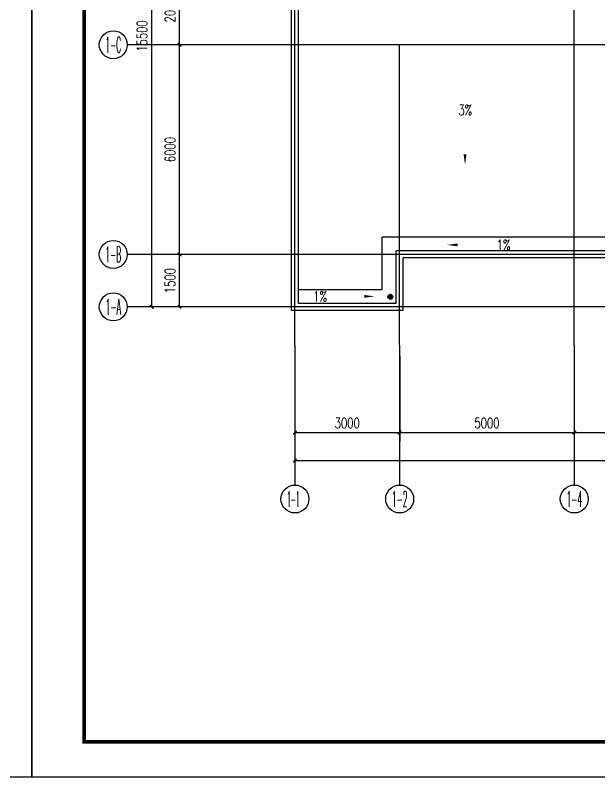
# Model space of a CAD drawing. Extents: x -6243262 to 3079315, y -2914302 to 172723.
# Drawn here: x -2259058 to -2242320, y -733350 to -711556 of the extents above; entities that cross this region are included whole.
import ezdxf
from ezdxf.enums import TextEntityAlignment as Align

# ---------------------------------------------------------------- set-up
doc = ezdxf.new("R2010")
doc.units = 0
doc.header["$LTSCALE"] = 1000
for name, color, linetype in [('A-ELEV-LIN-0.4', 40, 'Continuous'), ('A-FLOR-OUTL', 30, 'Continuous'), ('AXIS', 3, 'Continuous'), ('AXIS_TEXT', 7, 'Continuous'), ('DIM_SYMB', 3, 'Continuous'), ('DOTE', 24, 'Continuous'), ('PUB_TITLE', 4, 'Continuous'), ('WALL-PARAPET', 6, 'Continuous')]:
    doc.layers.add(name, color=color, linetype=linetype)
doc.styles.add('_TCH_AXIS', font='COMPLEX', dxfattribs={"bigfont": 'GBCBIG'})
doc.styles.add('_TCH_DIM', font='SIMPLEX', dxfattribs={"bigfont": 'GBCBIG'})
doc.styles.add('_TCH_DIM_T3', font='SIMPLEX', dxfattribs={"width": 0.705882, "bigfont": 'GBCBIG'})
doc.styles.add('COMPLEX', font='COMPLEX')
doc.dimstyles.new('_TCH_ARCH&&100', dxfattribs={"dimtxt": 297.5, "dimasz": 100, "dimexe": 250, "dimexo": 300, "dimgap": 126.25, "dimtad": 1, "dimdec": 0, "dimzin": 0, "dimdsep": 46, "dimtxsty": '_TCH_DIM_T3', "dimblk": 'ARCHTICK', "dimcen": 0.09, "dimclrt": 7, "dimazin": 2, "dimtfac": 1, "dimtdec": 0, "dimtix": 1, "dimtmove": 2, "dimatfit": 3, "dimfxl": 0, "dimtolj": 1, "dimtzin": 0, "dimarcsym": 0})

# ---------------------------------------------------------------- blocks, each defined once
blk = doc.blocks.new('_ArchTick')
at = {"color": 0, "linetype": 'ByBlock', "const_width": 0.4}
blk.add_lwpolyline([(-0.5, -0.5), (0.5, 0.5)], dxfattribs=at)
blk = doc.blocks.new('*D1105')
at = {"layer": 'AXIS', "color": 0, "lineweight": -2, "transparency": 16777216}
for p, q in [((-2252450, -718402), (-2254600, -718402)), ((-2254350, -719902), (-2254350, -718402)), ((-2252450, -719902), (-2254600, -719902))]:
    blk.add_line(p, q, dxfattribs=at)
at = {"layer": 'Defpoints', "color": 0, "transparency": 16777216}
for p in [(-2254350, -718402), (-2252150, -718402), (-2252150, -719902)]:
    blk.add_point(p, dxfattribs=at)
at = {"layer": 'AXIS', "color": 0, "lineweight": -2, "transparency": 16777216, "xscale": 100, "yscale": 100, "zscale": 100}
for p, rotation in [((-2254350, -718402), 90), ((-2254350, -719902), 270)]:
    blk.add_blockref('_ArchTick', p, dxfattribs=dict(at, rotation=rotation))
at = {"layer": 'AXIS', "color": 7, "transparency": 16777216, "insert": (-2254625, -719152), "char_height": 297.5, "attachment_point": 5, "rotation": 90, "style": '_TCH_DIM_T3'}
blk.add_mtext('\\A1;1500', dxfattribs=at)
blk = doc.blocks.new('*D1106')
at = {"layer": 'AXIS', "color": 0, "lineweight": -2, "transparency": 16777216}
for p, q in [((-2252450, -712402), (-2254600, -712402)), ((-2254350, -718402), (-2254350, -712402)), ((-2252450, -718402), (-2254600, -718402))]:
    blk.add_line(p, q, dxfattribs=at)
at = {"layer": 'Defpoints', "color": 0, "transparency": 16777216}
for p in [(-2254350, -712402), (-2252150, -712402), (-2252150, -718402)]:
    blk.add_point(p, dxfattribs=at)
at = {"layer": 'AXIS', "color": 0, "lineweight": -2, "transparency": 16777216, "xscale": 100, "yscale": 100, "zscale": 100}
for p, rotation in [((-2254350, -712402), 90), ((-2254350, -718402), 270)]:
    blk.add_blockref('_ArchTick', p, dxfattribs=dict(at, rotation=rotation))
at = {"layer": 'AXIS', "color": 7, "transparency": 16777216, "insert": (-2254625, -715402), "char_height": 297.5, "attachment_point": 5, "rotation": 90, "style": '_TCH_DIM_T3'}
blk.add_mtext('\\A1;6000', dxfattribs=at)
blk = doc.blocks.new('*D1107')
at = {"layer": 'AXIS', "color": 0, "lineweight": -2, "transparency": 16777216}
for p, q in [((-2252450, -710402), (-2254600, -710402)), ((-2254350, -712402), (-2254350, -710402)), ((-2252450, -712402), (-2254600, -712402))]:
    blk.add_line(p, q, dxfattribs=at)
at = {"layer": 'Defpoints', "color": 0, "transparency": 16777216}
for p in [(-2254350, -710402), (-2252150, -710402), (-2252150, -712402)]:
    blk.add_point(p, dxfattribs=at)
at = {"layer": 'AXIS', "color": 0, "lineweight": -2, "transparency": 16777216, "xscale": 100, "yscale": 100, "zscale": 100}
for p, rotation in [((-2254350, -710402), 90), ((-2254350, -712402), 270)]:
    blk.add_blockref('_ArchTick', p, dxfattribs=dict(at, rotation=rotation))
at = {"layer": 'AXIS', "color": 7, "transparency": 16777216, "insert": (-2254625, -711402), "char_height": 297.5, "attachment_point": 5, "rotation": 90, "style": '_TCH_DIM_T3'}
blk.add_mtext('\\A1;2000', dxfattribs=at)
blk = doc.blocks.new('*D1111')
at = {"layer": 'AXIS', "color": 0, "lineweight": -2, "transparency": 16777216}
for p, q in [((-2252450, -704402), (-2255400, -704402)), ((-2255150, -719902), (-2255150, -704402)), ((-2252450, -719902), (-2255400, -719902))]:
    blk.add_line(p, q, dxfattribs=at)
at = {"layer": 'Defpoints', "color": 0, "transparency": 16777216}
for p in [(-2255150, -704402), (-2252150, -704402), (-2252150, -719902)]:
    blk.add_point(p, dxfattribs=at)
at = {"layer": 'AXIS', "color": 0, "lineweight": -2, "transparency": 16777216, "xscale": 100, "yscale": 100, "zscale": 100}
for p, rotation in [((-2255150, -704402), 90), ((-2255150, -719902), 270)]:
    blk.add_blockref('_ArchTick', p, dxfattribs=dict(at, rotation=rotation))
at = {"layer": 'AXIS', "color": 7, "transparency": 16777216, "insert": (-2255425, -712152), "char_height": 297.5, "attachment_point": 5, "rotation": 90, "style": '_TCH_DIM_T3'}
blk.add_mtext('\\A1;15500', dxfattribs=at)
blk = doc.blocks.new('*D1134')
at = {"layer": 'AXIS', "color": 0, "lineweight": -2, "transparency": 16777216}
for p, q in [((-2243050, -721302), (-2243050, -723752)), ((-2239050, -721302), (-2239050, -723752)), ((-2243050, -723502), (-2239050, -723502))]:
    blk.add_line(p, q, dxfattribs=at)
at = {"layer": 'Defpoints', "color": 0, "transparency": 16777216}
for p in [(-2243050, -721002), (-2239050, -721002), (-2239050, -723502)]:
    blk.add_point(p, dxfattribs=at)
at = {"layer": 'AXIS', "color": 0, "lineweight": -2, "transparency": 16777216, "xscale": 100, "yscale": 100, "zscale": 100, "rotation": 180}
blk.add_blockref('_ArchTick', (-2243050, -723502), dxfattribs=at)
at = {"layer": 'AXIS', "color": 0, "lineweight": -2, "transparency": 16777216, "xscale": 100, "yscale": 100, "zscale": 100}
blk.add_blockref('_ArchTick', (-2239050, -723502), dxfattribs=at)
at = {"layer": 'AXIS', "color": 7, "transparency": 16777216, "insert": (-2241050, -723227), "char_height": 297.5, "attachment_point": 5, "style": '_TCH_DIM_T3'}
blk.add_mtext('\\A1;4000', dxfattribs=at)
blk = doc.blocks.new('*D1135')
at = {"layer": 'AXIS', "color": 0, "lineweight": -2, "transparency": 16777216}
for p, q in [((-2248050, -721302), (-2248050, -723752)), ((-2243050, -721302), (-2243050, -723752)), ((-2248050, -723502), (-2243050, -723502))]:
    blk.add_line(p, q, dxfattribs=at)
at = {"layer": 'Defpoints', "color": 0, "transparency": 16777216}
for p in [(-2248050, -721002), (-2243050, -721002), (-2243050, -723502)]:
    blk.add_point(p, dxfattribs=at)
at = {"layer": 'AXIS', "color": 0, "lineweight": -2, "transparency": 16777216, "xscale": 100, "yscale": 100, "zscale": 100, "rotation": 180}
blk.add_blockref('_ArchTick', (-2248050, -723502), dxfattribs=at)
at = {"layer": 'AXIS', "color": 0, "lineweight": -2, "transparency": 16777216, "xscale": 100, "yscale": 100, "zscale": 100}
blk.add_blockref('_ArchTick', (-2243050, -723502), dxfattribs=at)
at = {"layer": 'AXIS', "color": 7, "transparency": 16777216, "insert": (-2245550, -723227), "char_height": 297.5, "attachment_point": 5, "style": '_TCH_DIM_T3'}
blk.add_mtext('\\A1;5000', dxfattribs=at)
blk = doc.blocks.new('*D1136')
at = {"layer": 'AXIS', "color": 0, "lineweight": -2, "transparency": 16777216}
for p, q in [((-2251050, -721302), (-2251050, -723752)), ((-2248050, -721302), (-2248050, -723752)), ((-2251050, -723502), (-2248050, -723502))]:
    blk.add_line(p, q, dxfattribs=at)
at = {"layer": 'Defpoints', "color": 0, "transparency": 16777216}
for p in [(-2251050, -721002), (-2248050, -721002), (-2248050, -723502)]:
    blk.add_point(p, dxfattribs=at)
at = {"layer": 'AXIS', "color": 0, "lineweight": -2, "transparency": 16777216, "xscale": 100, "yscale": 100, "zscale": 100, "rotation": 180}
blk.add_blockref('_ArchTick', (-2251050, -723502), dxfattribs=at)
at = {"layer": 'AXIS', "color": 0, "lineweight": -2, "transparency": 16777216, "xscale": 100, "yscale": 100, "zscale": 100}
blk.add_blockref('_ArchTick', (-2248050, -723502), dxfattribs=at)
at = {"layer": 'AXIS', "color": 7, "transparency": 16777216, "insert": (-2249550, -723227), "char_height": 297.5, "attachment_point": 5, "style": '_TCH_DIM_T3'}
blk.add_mtext('\\A1;3000', dxfattribs=at)
blk = doc.blocks.new('*D1137')
at = {"layer": 'AXIS', "color": 0, "lineweight": -2, "transparency": 16777216}
for p, q in [((-2251050, -721302), (-2251050, -724552)), ((-2211050, -721302), (-2211050, -724552)), ((-2251050, -724302), (-2211050, -724302))]:
    blk.add_line(p, q, dxfattribs=at)
at = {"layer": 'Defpoints', "color": 0, "transparency": 16777216}
for p in [(-2251050, -721002), (-2211050, -721002), (-2211050, -724302)]:
    blk.add_point(p, dxfattribs=at)
at = {"layer": 'AXIS', "color": 0, "lineweight": -2, "transparency": 16777216, "xscale": 100, "yscale": 100, "zscale": 100, "rotation": 180}
blk.add_blockref('_ArchTick', (-2251050, -724302), dxfattribs=at)
at = {"layer": 'AXIS', "color": 0, "lineweight": -2, "transparency": 16777216, "xscale": 100, "yscale": 100, "zscale": 100}
blk.add_blockref('_ArchTick', (-2211050, -724302), dxfattribs=at)
at = {"layer": 'AXIS', "color": 7, "transparency": 16777216, "insert": (-2231050, -724027), "char_height": 297.5, "attachment_point": 5, "style": '_TCH_DIM_T3'}
blk.add_mtext('\\A1;40000', dxfattribs=at)
blk = doc.blocks.new('_AXISO')
at = {"color": 0}
blk.add_circle((0, 0), 0.5, dxfattribs=at)
at = {"layer": 'AXIS_TEXT', "color": 0, "style": 'COMPLEX', "width": 1.041667}
blk.add_attdef('A', text='', height=0.56, dxfattribs=at).set_placement((-0.25, -0.28), (0.25, -0.28), align=Align.FIT)

msp = doc.modelspace()

# ---------------------------------------------------------------- hatches: boundary and pattern name
at = {"layer": 'A-ELEV-LIN-0.4'}
h = msp.add_hatch(dxfattribs=at)
h.set_pattern_fill('ANSI37', color=256, scale=20)
h.set_pattern_definition([(45, (-3302625.34, -321954.766), (-22.4506403, 22.4506403), []), (135, (-3302625.34, -321954.766), (-22.4506403, -22.4506403), [])])
edge = h.paths.add_edge_path()
edge.add_arc((-2248317.9, -719612.8), 70, 0, 360)

# ---------------------------------------------------------------- linework, layer by layer
msp.add_circle((-2248317.9, -719612.8), 70, dxfattribs=at)
at = {"layer": 'A-FLOR-OUTL'}
msp.add_lwpolyline([(-2250950.4, -719401.6), (-2248550.4, -719401.6), (-2248550.4, -717901.6), (-2235150.4, -717901.6)], dxfattribs=at)
at = {"layer": 'AXIS'}
for p, q in [((-2252150.4, -712401.6), (-2255850.4, -712401.6)), ((-2252150.4, -718401.6), (-2255850.4, -718401.6)), ((-2252150.4, -719901.6), (-2255850.4, -719901.6)), ((-2251050.4, -721001.6), (-2251050.4, -725001.6)), ((-2248050.4, -721001.6), (-2248050.4, -725001.6)), ((-2243050.4, -721001.6), (-2243050.4, -725001.6))]:
    msp.add_line(p, q, dxfattribs=at)
at = {"layer": 'DIM_SYMB'}
for points in [[(-2246178.7, -714522.1, 0, 0, 0), (-2246178.7, -715838.4, 0, 80, 0), (-2246178.7, -715538.4, 0, 0, 0)], [(-2245377.4, -718128.7, 0, 0, 0), (-2246693.7, -718128.7, 0, 80, 0), (-2246393.7, -718128.7, 0, 0, 0)], [(-2250081.3, -719602.2, 0, 0, 0), (-2248765, -719602.2, 0, 80, 0), (-2249065, -719602.2, 0, 0, 0)]]:
    msp.add_lwpolyline(points, format="xyseb", dxfattribs=at)
at = {"layer": 'DOTE'}
for p, q in [((-2251050.4, -721001.6), (-2251050.4, -703301.6)), ((-2243050.4, -721001.6), (-2243050.4, -703301.6)), ((-2209950.4, -712401.6), (-2252150.4, -712401.6)), ((-2248050.4, -721001.6), (-2248050.4, -712401.6)), ((-2209950.4, -718401.6), (-2252150.4, -718401.6)), ((-2209950.4, -719901.6), (-2252150.4, -719901.6))]:
    msp.add_line(p, q, dxfattribs=at)
at = {"layer": 'PUB_TITLE'}
for points in [[(-2317982.9, -733350.5), (-2258582.9, -733350.5), (-2258582.9, -691350.5), (-2317982.9, -691350.5)], [(-2258582.9, -733350.5), (-2199182.9, -733350.5), (-2199182.9, -691350.5), (-2258582.9, -691350.5)]]:
    msp.add_lwpolyline(points, close=True, dxfattribs=at)
at = {"layer": 'PUB_TITLE', "const_width": 100}
msp.add_lwpolyline([(-2257082.9, -732350.5), (-2200182.9, -732350.5), (-2200182.9, -692350.5), (-2257082.9, -692350.5)], close=True, dxfattribs=at)
at = {"layer": 'WALL-PARAPET'}
for p, q in [((-2251150.4, -720001.6), (-2251150.4, -704301.6)), ((-2250950.4, -719801.6), (-2250950.4, -704501.6)), ((-2235150.4, -718301.6), (-2248150.4, -718301.6)), ((-2248150.4, -719801.6), (-2248150.4, -718301.6)), ((-2235150.4, -718501.6), (-2247950.4, -718501.6)), ((-2247950.4, -720001.6), (-2247950.4, -718501.6)), ((-2248150.4, -719801.6), (-2250950.4, -719801.6)), ((-2247950.4, -720001.6), (-2251150.4, -720001.6))]:
    msp.add_line(p, q, dxfattribs=at)

# ---------------------------------------------------------------- block references
at = {"layer": 'AXIS'}
ref = msp.add_blockref('_AXISO', (-2256250.4, -712401.6), dxfattribs=dict(at, xscale=800, yscale=800, zscale=800))
ref.add_attrib('A', '1-C', dxfattribs={"layer": 'AXIS_TEXT', "height": 452.55, "style": '_TCH_AXIS', "width": 0.375}).set_placement((-2256476.7, -712627.8), (-2256024.1, -712627.8), align=Align.FIT)
ref = msp.add_blockref('_AXISO', (-2256250.4, -718401.6), dxfattribs=dict(at, xscale=800, yscale=800, zscale=800))
ref.add_attrib('A', '1-B', dxfattribs={"layer": 'AXIS_TEXT', "height": 452.55, "style": '_TCH_AXIS', "width": 0.362069}).set_placement((-2256476.7, -718627.8), (-2256024.1, -718627.8), align=Align.FIT)
ref = msp.add_blockref('_AXISO', (-2256250.4, -719901.6), dxfattribs=dict(at, xscale=800, yscale=800, zscale=800))
ref.add_attrib('A', '1-A', dxfattribs={"layer": 'AXIS_TEXT', "height": 452.55, "style": '_TCH_AXIS', "width": 0.355932}).set_placement((-2256476.7, -720127.8), (-2256024.1, -720127.8), align=Align.FIT)
ref = msp.add_blockref('_AXISO', (-2251050.4, -725401.6), dxfattribs=dict(at, xscale=800, yscale=800, zscale=800))
ref.add_attrib('A', '1-1 ', dxfattribs={"layer": 'AXIS_TEXT', "height": 452.55, "style": '_TCH_AXIS', "width": 0.272727}).set_placement((-2251276.7, -725627.8), (-2250824.1, -725627.8), align=Align.FIT)
ref = msp.add_blockref('_AXISO', (-2248050.4, -725401.6), dxfattribs=dict(at, xscale=800, yscale=800, zscale=800))
ref.add_attrib('A', '1-2', dxfattribs={"layer": 'AXIS_TEXT', "height": 452.55, "style": '_TCH_AXIS', "width": 0.381818}).set_placement((-2248276.7, -725627.8), (-2247824.1, -725627.8), align=Align.FIT)
ref = msp.add_blockref('_AXISO', (-2243050.4, -725401.6), dxfattribs=dict(at, xscale=800, yscale=800, zscale=800))
ref.add_attrib('A', '1-4', dxfattribs={"layer": 'AXIS_TEXT', "height": 452.55, "style": '_TCH_AXIS', "width": 0.368421}).set_placement((-2243276.7, -725627.8), (-2242824.1, -725627.8), align=Align.FIT)

# ---------------------------------------------------------------- texts
at = {"layer": 'DIM_SYMB', "color": 7, "style": '_TCH_DIM', "width": 0.705882}
for s, p in [('3%', (-2246368.7, -714417.1)), ('1%', (-2245272.4, -718277.4)), ('1%', (-2250526.3, -719751))]:
    msp.add_text(s, height=297.5, dxfattribs=at).set_placement(p)

# ---------------------------------------------------------------- dimensions: what is measured, and where the dimension line sits
at = {"layer": 'AXIS'}
for p1, p2, distance, picture, middle in [((-2252150.4, -719901.6), (-2252150.4, -704401.6), 3000, '*D1111', (-2255425.4, -712151.6)), ((-2252150.4, -712401.6), (-2252150.4, -710401.6), 2200, '*D1107', (-2254625.4, -711401.6)), ((-2252150.4, -718401.6), (-2252150.4, -712401.6), 2200, '*D1106', (-2254625.4, -715401.6)), ((-2252150.4, -719901.6), (-2252150.4, -718401.6), 2200, '*D1105', (-2254625.4, -719151.6)), ((-2251050.4, -721001.6), (-2248050.4, -721001.6), -2500, '*D1136', (-2249550.4, -723226.6)), ((-2251050.4, -721001.6), (-2211050.4, -721001.6), -3300, '*D1137', (-2231050.4, -724026.6)), ((-2248050.4, -721001.6), (-2243050.4, -721001.6), -2500, '*D1135', (-2245550.4, -723226.6)), ((-2243050.4, -721001.6), (-2239050.4, -721001.6), -2500, '*D1134', (-2241050.4, -723226.6))]:
    dim = msp.add_aligned_dim(p1=p1, p2=p2, distance=distance, dimstyle='_TCH_ARCH&&100', dxfattribs=at)
    dim.commit()
    dim.dimension.update_dxf_attribs({"geometry": picture, "text_midpoint": middle})

doc.saveas('drawing.dxf')
